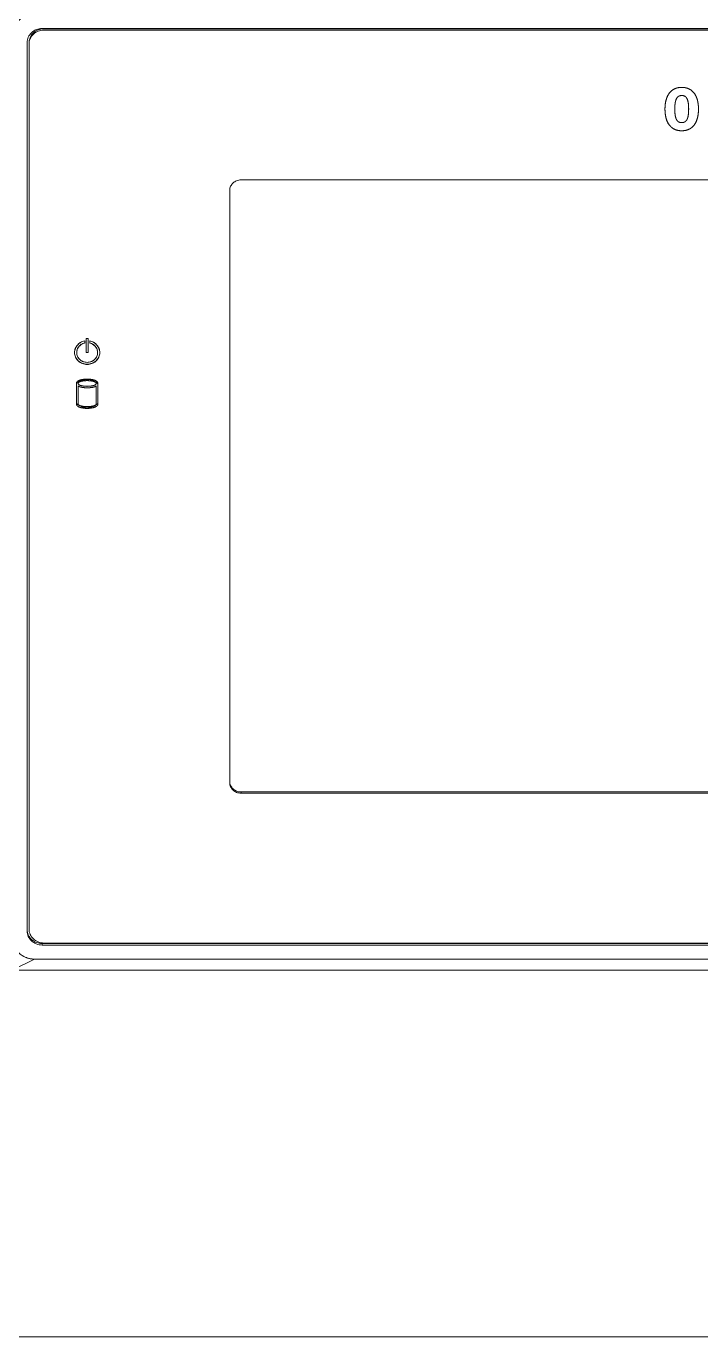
# Model space of a CAD drawing. Extents: x -681219 to -550379, y -242630 to -158199.
# Drawn here: x -671862 to -671772.1, y -214459.5 to -214284.8 of the extents above; entities that cross this region are included whole.
import ezdxf

# ---------------------------------------------------------------- set-up
doc = ezdxf.new("R2010")
doc.units = 0
doc.header["$LTSCALE"] = 1000
doc.linetypes.add('DASHED2', pattern=[9.525, 6.35, -3.175])
doc.layers.get('0').update_dxf_attribs({"linetype": 'CONTINUOUS'})
doc.layers.add('future', color=4, linetype='DASHED2', lineweight=0)

# ---------------------------------------------------------------- blocks, each defined once
blk = doc.blocks.new('A$Caddf9ae6')
at = {"color": 0}
for p, q in [((-543.19, -3149.97), (-543.19, -3475.97)), ((-494.3, -3222.97), (-494.3, -3396.97)), ((-494.3, -3222.97), (-494.3, -3396.97)), ((-492.85, -3393.97), (-492.85, -3225.97)), ((-492.85, -3393.97), (-492.85, -3225.97)), ((-490.97, -3226.97), (-490.97, -3392.97)), ((-490.97, -3392.97), (-490.97, -3226.97)), ((-490.77, -3226.97), (-490.77, -3392.97)), ((-490.77, -3226.97), (-490.77, -3392.97)), ((-490.7, -3227.22), (-490.7, -3392.72)), ((-369.01, -3392.72), (-369.01, -3227.22)), ((-368.84, -3392.72), (-368.84, -3227.22)), ((-368.81, -3392.97), (-368.81, -3226.97)), ((-368.81, -3226.97), (-368.81, -3392.97)), ((-470.73, -3366.47), (-470.73, -3253.47)), ((-470.73, -3366.47), (-470.73, -3253.47)), ((-470.56, -3366.47), (-470.56, -3253.47)), ((-470.56, -3253.47), (-470.56, -3366.47)), ((-388.98, -3253.47), (-388.98, -3366.47)), ((-388.98, -3253.47), (-388.98, -3366.47)), ((-380.49, -3305.59), (-380.49, -3305.59)), ((-380.49, -3305.59), (-380.49, -3305.59)), ((-379.54, -3306.81), (-379.55, -3306.81)), ((-379.55, -3306.81), (-379.54, -3306.81)), ((-382.44, -3307.74), (-382.43, -3307.74)), ((-382.43, -3307.74), (-382.44, -3307.74)), ((-377.74, -3307.74), (-377.73, -3307.74)), ((-380.49, -3309.88), (-380.49, -3309.88)), ((-380.49, -3309.88), (-380.49, -3309.88)), ((-379.54, -3308.66), (-379.55, -3308.66)), ((-470.56, -3366.47), (-470.73, -3366.47)), ((-470.73, -3366.47), (-470.56, -3366.47)), ((-390.39, -3367.97), (-469.32, -3367.97)), ((-390.39, -3367.97), (-469.32, -3367.97)), ((-418.85, -3385.54), (-416.12, -3385.54)), ((-418.85, -3385.54), (-416.12, -3385.54)), ((-416.45, -3385.76), (-418.83, -3385.76)), ((-416.12, -3385.76), (-416.09, -3385.76)), ((-411.97, -3385.57), (-412, -3385.57)), ((-412, -3385.57), (-411.97, -3385.57)), ((-412, -3387.11), (-412, -3386.82)), ((-412, -3386.82), (-410.12, -3386.82)), ((-412, -3387.11), (-412, -3386.82)), ((-412, -3386.82), (-410.12, -3386.82)), ((-410.12, -3387.11), (-412, -3387.11)), ((-411.97, -3386.82), (-411.97, -3387.11)), ((-410.45, -3386.63), (-410.73, -3386.63)), ((-410.12, -3386.82), (-410.12, -3387.11)), ((-416.12, -3388.41), (-418.85, -3388.41)), ((-416.12, -3388.41), (-418.85, -3388.41)), ((-418.83, -3388.18), (-416.45, -3388.18)), ((-416.09, -3388.18), (-416.12, -3388.18)), ((-411.97, -3388.36), (-412, -3388.36)), ((-410.73, -3387.3), (-410.45, -3387.3)), ((-494.3, -3396.97), (-492.85, -3393.97)), ((-492.85, -3393.97), (-494.3, -3396.97)), ((-490.97, -3392.97), (-490.77, -3392.97)), ((-490.77, -3392.97), (-490.97, -3392.97)), ((-489.09, -3394.97), (-370.69, -3394.97)), ((-370.69, -3394.97), (-489.09, -3394.97)), ((-488.82, -3394.72), (-370.89, -3394.72)), ((-370.89, -3394.72), (-370.72, -3394.72))]:
    blk.add_line(p, q, dxfattribs=at)
for centre, major_axis, ratio, start_param, end_param in [((-469.32, -3366.47), (0, -1.5), 0.939693, 4.712389, 6.283185), ((-469.32, -3366.47), (0, -1.5), 0.939693, 4.712389, 6.283185), ((-469.15, -3366.47), (0, -1.5), 0.939693, 4.712389, 6.283185), ((-469.15, -3366.47), (0, -1.5), 0.939693, 4.712389, 6.283185), ((-390.39, -3366.47), (0, -1.5), 0.939693, 0, 1.570796), ((-390.39, -3366.47), (0, -1.5), 0.939693, 0, 1.570796), ((-412, -3386.97), (0, -1.68), 0.939693, 1.772154, 7.652624), ((-411.97, -3386.97), (0, 1.68), 0.939693, 0.010822, 3.130771), ((-412, -3386.97), (0, 1.68), 0.939693, 4.913747, 6.283185), ((-417.47, -3386.97), (0, 2), 0.939693, 0.776627, 2.373069), ((-416.12, -3386.97), (0, -1.21), 0.31157, 3.141593, 6.283185), ((-417.47, -3386.97), (0, -2), 0.939693, 0.768524, 2.364966), ((-416.09, -3386.97), (0, -1.21), 0.31157, 3.141593, 3.186874), ((-412, -3386.97), (0, 1.39), 0.939693, 4.956176, 10.751787), ((-412, -3386.97), (0, -1.39), 0.939693, 3.141593, 6.283185), ((-412, -3386.97), (0, 1.39), 0.939693, 4.956176, 6.283185), ((-411.97, -3386.97), (0, 1.39), 0.939693, 4.956176, 6.283185), ((-411.97, -3386.97), (0, 1.39), 0.939693, 4.956176, 6.283185), ((-416.09, -3386.97), (0, -1.21), 0.31157, 6.237904, 6.283185), ((-412, -3386.97), (0, -1.68), 0.939693, 0, 1.369438), ((-411.97, -3386.97), (0, -1.39), 0.939693, 6.270124, 7.610195), ((-411.97, -3386.97), (0, -1.39), 0.939693, 6.270124, 6.283185), ((-490.03, -3393.97), (0, 3), 0.939693, 1.570796, 2.03293), ((-490.03, -3393.97), (0, -3), 0.939693, 4.712389, 6.283185), ((-489.09, -3392.97), (0, -2), 0.939693, 4.712389, 6.283185), ((-489.09, -3392.97), (0, -2), 0.939693, 4.712389, 6.283185), ((-488.89, -3392.97), (0, -2), 0.939693, 4.712389, 6.283185), ((-488.89, -3392.97), (0, -2), 0.939693, 4.712389, 6.283185), ((-488.82, -3392.72), (0, -2), 0.939693, 4.712389, 6.283185), ((-488.82, -3392.72), (0, -2), 0.939693, 4.712389, 6.283185), ((-370.89, -3392.72), (0, -2), 0.939693, 0, 1.570796), ((-370.72, -3392.72), (0, -2), 0.939693, 0, 1.570796), ((-370.69, -3392.97), (0, -2), 0.939693, 0, 1.570796), ((-370.69, -3392.97), (0, -2), 0.939693, 0, 1.570796), ((-369.75, -3393.97), (0, -3), 0.939693, 0, 1.570796), ((-369.75, -3393.97), (0, -3), 0.939693, 0, 1.570796)]:
    blk.add_ellipse(centre, major_axis=major_axis, ratio=ratio, start_param=start_param, end_param=end_param, dxfattribs=at)
for points, knots in [([(-382.44, -3307.74), (-382.44, -3307.68), (-382.43, -3307.63), (-382.43, -3307.59), (-382.43, -3307.55), (-382.43, -3307.51), (-382.42, -3307.47), (-382.42, -3307.38), (-382.4, -3307.29), (-382.38, -3307.2), (-382.34, -3307.02), (-382.28, -3306.86), (-382.2, -3306.7), (-382.16, -3306.62), (-382.1, -3306.53), (-382.04, -3306.45), (-382, -3306.39), (-381.95, -3306.34), (-381.9, -3306.28), (-381.78, -3306.16), (-381.65, -3306.05), (-381.51, -3305.97), (-381.23, -3305.8), (-380.91, -3305.68), (-380.57, -3305.61), (-380.39, -3305.57), (-380.23, -3305.55), (-380.05, -3305.53), (-379.96, -3305.52), (-379.88, -3305.52), (-379.81, -3305.51), (-379.74, -3305.51), (-379.66, -3305.51), (-379.55, -3305.51)], [0, 0, 0, 0, 0.03125, 0.03125, 0.03125, 0.0625, 0.0625, 0.0625, 0.125, 0.125, 0.125, 0.25, 0.25, 0.25, 0.3214286, 0.3214286, 0.3214286, 0.375, 0.375, 0.375, 0.5, 0.5, 0.5, 0.75, 0.75, 0.75, 0.875, 0.875, 0.875, 0.9375, 0.9375, 0.9375, 1, 1, 1, 1]), ([(-379.55, -3305.51), (-379.65, -3305.51), (-379.76, -3305.51), (-379.87, -3305.52), (-379.97, -3305.52), (-380.07, -3305.53), (-380.17, -3305.54), (-380.27, -3305.55), (-380.36, -3305.57), (-380.46, -3305.59), (-380.55, -3305.6), (-380.64, -3305.62), (-380.74, -3305.65), (-380.82, -3305.67), (-380.91, -3305.69), (-380.99, -3305.72), (-381.07, -3305.75), (-381.15, -3305.78), (-381.23, -3305.82), (-381.3, -3305.85), (-381.38, -3305.89), (-381.45, -3305.93), (-381.52, -3305.97), (-381.58, -3306.02), (-381.65, -3306.06), (-381.71, -3306.11), (-381.77, -3306.16), (-381.83, -3306.21), (-381.88, -3306.26), (-381.93, -3306.32), (-381.98, -3306.38), (-382.03, -3306.44), (-382.08, -3306.5), (-382.12, -3306.56), (-382.16, -3306.63), (-382.2, -3306.69), (-382.23, -3306.76), (-382.27, -3306.83), (-382.3, -3306.9), (-382.32, -3306.98), (-382.35, -3307.06), (-382.37, -3307.14), (-382.39, -3307.21), (-382.4, -3307.3), (-382.42, -3307.38), (-382.42, -3307.47), (-382.43, -3307.56), (-382.43, -3307.65), (-382.44, -3307.74)], [-1, -1, -1, -1, -0.920447, -0.920447, -0.920447, -0.844588, -0.844588, -0.844588, -0.771917, -0.771917, -0.771917, -0.702387, -0.702387, -0.702387, -0.636266, -0.636266, -0.636266, -0.573075, -0.573075, -0.573075, -0.512959, -0.512959, -0.512959, -0.454749, -0.454749, -0.454749, -0.398678, -0.398678, -0.398678, -0.343828, -0.343828, -0.343828, -0.28977, -0.28977, -0.28977, -0.235118, -0.235118, -0.235118, -0.179815, -0.179815, -0.179815, -0.122655, -0.122655, -0.122655, -0.063082, -0.063082, -0.063082, 0, 0, 0, 0]), ([(-382.43, -3307.74), (-382.43, -3307.65), (-382.43, -3307.47), (-382.39, -3307.22), (-382.32, -3306.98), (-382.23, -3306.76), (-382.12, -3306.56), (-381.98, -3306.37), (-381.82, -3306.21), (-381.64, -3306.06), (-381.44, -3305.93), (-381.22, -3305.82), (-380.99, -3305.72), (-380.73, -3305.64), (-380.45, -3305.58), (-380.16, -3305.54), (-379.88, -3305.51), (-379.69, -3305.51), (-379.61, -3305.51)], [0, 0, 0, 0, 0.0630823, 0.1226546, 0.1798145, 0.2351177, 0.2897704, 0.343828, 0.3986777, 0.454749, 0.5129591, 0.5730746, 0.6362655, 0.7023873, 0.7719174, 0.844588, 0.920447, 0.983317, 0.983317, 0.983317, 0.983317]), ([(-379.54, -3305.51), (-379.65, -3305.51), (-379.74, -3305.51), (-379.81, -3305.51), (-379.88, -3305.52), (-379.96, -3305.52), (-380.05, -3305.53), (-380.22, -3305.55), (-380.39, -3305.57), (-380.56, -3305.6), (-380.72, -3305.64), (-380.88, -3305.68), (-381.04, -3305.74), (-381.2, -3305.8), (-381.35, -3305.87), (-381.5, -3305.96), (-381.64, -3306.05), (-381.78, -3306.16), (-381.89, -3306.28), (-381.95, -3306.34), (-382.01, -3306.41), (-382.06, -3306.48), (-382.11, -3306.55), (-382.16, -3306.63), (-382.2, -3306.7), (-382.28, -3306.86), (-382.34, -3307.02), (-382.38, -3307.2), (-382.4, -3307.29), (-382.41, -3307.38), (-382.42, -3307.47), (-382.42, -3307.51), (-382.43, -3307.55), (-382.43, -3307.59), (-382.43, -3307.63), (-382.43, -3307.68), (-382.43, -3307.74)], [0.0003206, 0.0003206, 0.0003206, 0.0003206, 0.0625, 0.0625, 0.0625, 0.125, 0.125, 0.125, 0.25, 0.25, 0.25, 0.375, 0.375, 0.375, 0.5, 0.5, 0.5, 0.625, 0.625, 0.625, 0.6875, 0.6875, 0.6875, 0.75, 0.75, 0.75, 0.875, 0.875, 0.875, 0.9375, 0.9375, 0.9375, 0.96875, 0.96875, 0.96875, 1, 1, 1, 1]), ([(-381.35, -3307.74), (-381.35, -3307.7), (-381.35, -3307.66), (-381.35, -3307.63), (-381.34, -3307.59), (-381.34, -3307.56), (-381.33, -3307.52), (-381.32, -3307.49), (-381.31, -3307.45), (-381.3, -3307.42), (-381.29, -3307.39), (-381.27, -3307.36), (-381.26, -3307.33), (-381.24, -3307.3), (-381.22, -3307.27), (-381.2, -3307.25), (-381.18, -3307.22), (-381.15, -3307.2), (-381.13, -3307.17), (-381.1, -3307.15), (-381.07, -3307.12), (-381.04, -3307.1), (-381.01, -3307.08), (-380.98, -3307.06), (-380.94, -3307.04), (-380.91, -3307.02), (-380.87, -3307), (-380.83, -3306.99), (-380.78, -3306.97), (-380.74, -3306.95), (-380.69, -3306.94), (-380.65, -3306.93), (-380.6, -3306.91), (-380.55, -3306.9), (-380.49, -3306.89), (-380.44, -3306.88), (-380.38, -3306.87), (-380.32, -3306.86), (-380.26, -3306.85), (-380.2, -3306.85), (-380.14, -3306.84), (-380.07, -3306.83), (-380, -3306.83), (-379.93, -3306.82), (-379.86, -3306.82), (-379.78, -3306.82), (-379.7, -3306.82), (-379.62, -3306.82), (-379.55, -3306.81)], [-1, -1, -1, -1, -0.953115, -0.953115, -0.953115, -0.908584, -0.908584, -0.908584, -0.865124, -0.865124, -0.865124, -0.822572, -0.822572, -0.822572, -0.779675, -0.779675, -0.779675, -0.734818, -0.734818, -0.734818, -0.686994, -0.686994, -0.686994, -0.635355, -0.635355, -0.635355, -0.578771, -0.578771, -0.578771, -0.516686, -0.516686, -0.516686, -0.4488, -0.4488, -0.4488, -0.374551, -0.374551, -0.374551, -0.293378, -0.293378, -0.293378, -0.203494, -0.203494, -0.203494, -0.106231, -0.106231, -0.106231, 0, 0, 0, 0]), ([(-379.55, -3306.81), (-379.63, -3306.82), (-379.69, -3306.82), (-379.74, -3306.82), (-379.76, -3306.82), (-379.8, -3306.82), (-379.83, -3306.82), (-379.92, -3306.82), (-380.01, -3306.83), (-380.11, -3306.84), (-380.21, -3306.85), (-380.3, -3306.86), (-380.39, -3306.87), (-380.43, -3306.88), (-380.47, -3306.89), (-380.52, -3306.9), (-380.57, -3306.91), (-380.62, -3306.92), (-380.66, -3306.93), (-380.7, -3306.94), (-380.75, -3306.96), (-380.79, -3306.97), (-380.84, -3306.99), (-380.88, -3307.01), (-380.92, -3307.03), (-380.97, -3307.05), (-381.01, -3307.08), (-381.05, -3307.11), (-381.09, -3307.13), (-381.12, -3307.16), (-381.16, -3307.2), (-381.17, -3307.21), (-381.19, -3307.23), (-381.2, -3307.25), (-381.22, -3307.27), (-381.23, -3307.29), (-381.24, -3307.31), (-381.27, -3307.35), (-381.29, -3307.39), (-381.31, -3307.44), (-381.32, -3307.49), (-381.33, -3307.54), (-381.34, -3307.59), (-381.35, -3307.61), (-381.35, -3307.64), (-381.35, -3307.66), (-381.35, -3307.68), (-381.35, -3307.7), (-381.35, -3307.74)], [0, 0, 0, 0, 0.083333, 0.083333, 0.083333, 0.125, 0.125, 0.125, 0.25, 0.25, 0.25, 0.375, 0.375, 0.375, 0.4375, 0.4375, 0.4375, 0.5, 0.5, 0.5, 0.5625, 0.5625, 0.5625, 0.625, 0.625, 0.625, 0.6875, 0.6875, 0.6875, 0.75, 0.75, 0.75, 0.78125, 0.78125, 0.78125, 0.8125, 0.8125, 0.8125, 0.875, 0.875, 0.875, 0.9375, 0.9375, 0.9375, 0.96875, 0.96875, 0.96875, 1, 1, 1, 1]), ([(-379.55, -3305.51), (-379.43, -3305.51), (-379.35, -3305.51), (-379.28, -3305.51), (-379.21, -3305.52), (-379.13, -3305.52), (-379.04, -3305.53), (-378.86, -3305.55), (-378.7, -3305.57), (-378.52, -3305.61), (-378.17, -3305.68), (-377.86, -3305.8), (-377.57, -3305.98), (-377.28, -3306.15), (-377.05, -3306.4), (-376.89, -3306.71), (-376.85, -3306.79), (-376.81, -3306.87), (-376.78, -3306.95), (-376.75, -3307.03), (-376.73, -3307.11), (-376.71, -3307.2), (-376.69, -3307.29), (-376.67, -3307.38), (-376.67, -3307.47), (-376.66, -3307.51), (-376.66, -3307.55), (-376.66, -3307.59), (-376.66, -3307.63), (-376.66, -3307.68), (-376.65, -3307.74)], [0, 0, 0, 0, 0.0625, 0.0625, 0.0625, 0.125, 0.125, 0.125, 0.25, 0.25, 0.25, 0.5, 0.5, 0.5, 0.75, 0.75, 0.75, 0.8125, 0.8125, 0.8125, 0.875, 0.875, 0.875, 0.9375, 0.9375, 0.9375, 0.96875, 0.96875, 0.96875, 1, 1, 1, 1]), ([(-376.65, -3307.74), (-376.66, -3307.65), (-376.66, -3307.56), (-376.67, -3307.47), (-376.67, -3307.38), (-376.69, -3307.3), (-376.7, -3307.21), (-376.72, -3307.14), (-376.74, -3307.06), (-376.77, -3306.98), (-376.79, -3306.9), (-376.82, -3306.83), (-376.86, -3306.76), (-376.89, -3306.69), (-376.93, -3306.63), (-376.97, -3306.56), (-377.01, -3306.5), (-377.06, -3306.44), (-377.11, -3306.38), (-377.16, -3306.32), (-377.21, -3306.26), (-377.26, -3306.21), (-377.32, -3306.16), (-377.38, -3306.11), (-377.44, -3306.06), (-377.51, -3306.02), (-377.57, -3305.97), (-377.64, -3305.93), (-377.71, -3305.89), (-377.79, -3305.85), (-377.86, -3305.82), (-377.94, -3305.78), (-378.02, -3305.75), (-378.1, -3305.72), (-378.18, -3305.69), (-378.27, -3305.67), (-378.35, -3305.65), (-378.45, -3305.62), (-378.54, -3305.6), (-378.63, -3305.59), (-378.73, -3305.57), (-378.82, -3305.55), (-378.92, -3305.54), (-379.02, -3305.53), (-379.12, -3305.52), (-379.22, -3305.52), (-379.33, -3305.51), (-379.44, -3305.51), (-379.55, -3305.51)], [-1, -1, -1, -1, -0.936912, -0.936912, -0.936912, -0.877334, -0.877334, -0.877334, -0.820168, -0.820168, -0.820168, -0.764747, -0.764747, -0.764747, -0.710234, -0.710234, -0.710234, -0.655998, -0.655998, -0.655998, -0.601143, -0.601143, -0.601143, -0.545066, -0.545066, -0.545066, -0.487089, -0.487089, -0.487089, -0.426968, -0.426968, -0.426968, -0.363771, -0.363771, -0.363771, -0.297643, -0.297643, -0.297643, -0.228106, -0.228106, -0.228106, -0.155706, -0.155706, -0.155706, -0.079561, -0.079561, -0.079561, 0, 0, 0, 0]), ([(-379.55, -3306.81), (-379.47, -3306.82), (-379.39, -3306.82), (-379.31, -3306.82), (-379.23, -3306.82), (-379.16, -3306.82), (-379.09, -3306.83), (-379.02, -3306.83), (-378.95, -3306.84), (-378.89, -3306.85), (-378.83, -3306.85), (-378.77, -3306.86), (-378.71, -3306.87), (-378.65, -3306.88), (-378.6, -3306.89), (-378.54, -3306.9), (-378.49, -3306.91), (-378.44, -3306.93), (-378.4, -3306.94), (-378.35, -3306.95), (-378.31, -3306.97), (-378.26, -3306.99), (-378.22, -3307), (-378.19, -3307.02), (-378.15, -3307.04), (-378.11, -3307.06), (-378.08, -3307.08), (-378.05, -3307.1), (-378.02, -3307.12), (-377.99, -3307.15), (-377.96, -3307.17), (-377.94, -3307.2), (-377.91, -3307.22), (-377.89, -3307.25), (-377.87, -3307.27), (-377.85, -3307.3), (-377.84, -3307.33), (-377.82, -3307.36), (-377.8, -3307.39), (-377.79, -3307.42), (-377.78, -3307.45), (-377.77, -3307.49), (-377.76, -3307.52), (-377.75, -3307.56), (-377.75, -3307.59), (-377.74, -3307.63), (-377.74, -3307.66), (-377.74, -3307.7), (-377.74, -3307.74)], [-1, -1, -1, -1, -0.893749, -0.893749, -0.893749, -0.795963, -0.795963, -0.795963, -0.706563, -0.706563, -0.706563, -0.625375, -0.625375, -0.625375, -0.551111, -0.551111, -0.551111, -0.483212, -0.483212, -0.483212, -0.421592, -0.421592, -0.421592, -0.364997, -0.364997, -0.364997, -0.313348, -0.313348, -0.313348, -0.265515, -0.265515, -0.265515, -0.220297, -0.220297, -0.220297, -0.177686, -0.177686, -0.177686, -0.134902, -0.134902, -0.134902, -0.091434, -0.091434, -0.091434, -0.046894, -0.046894, -0.046894, 0, 0, 0, 0]), ([(-377.74, -3307.74), (-377.74, -3307.7), (-377.74, -3307.68), (-377.74, -3307.66), (-377.74, -3307.64), (-377.74, -3307.61), (-377.75, -3307.59), (-377.76, -3307.54), (-377.77, -3307.49), (-377.78, -3307.44), (-377.82, -3307.35), (-377.87, -3307.27), (-377.93, -3307.2), (-377.97, -3307.16), (-378, -3307.13), (-378.04, -3307.11), (-378.08, -3307.08), (-378.12, -3307.05), (-378.17, -3307.03), (-378.21, -3307.01), (-378.25, -3306.99), (-378.3, -3306.98), (-378.34, -3306.96), (-378.39, -3306.94), (-378.43, -3306.93), (-378.47, -3306.92), (-378.52, -3306.91), (-378.57, -3306.9), (-378.62, -3306.89), (-378.66, -3306.88), (-378.7, -3306.87), (-378.79, -3306.86), (-378.88, -3306.85), (-378.98, -3306.84), (-379.08, -3306.83), (-379.17, -3306.82), (-379.25, -3306.82), (-379.33, -3306.82), (-379.42, -3306.82), (-379.55, -3306.81)], [0, 0, 0, 0, 0.03125, 0.03125, 0.03125, 0.0625, 0.0625, 0.0625, 0.125, 0.125, 0.125, 0.25, 0.25, 0.25, 0.3125, 0.3125, 0.3125, 0.375, 0.375, 0.375, 0.4375, 0.4375, 0.4375, 0.5, 0.5, 0.5, 0.5625, 0.5625, 0.5625, 0.625, 0.625, 0.625, 0.75, 0.75, 0.75, 0.875, 0.875, 0.875, 1, 1, 1, 1]), ([(-379.54, -3306.81), (-379.46, -3306.82), (-379.4, -3306.82), (-379.35, -3306.82), (-379.32, -3306.82), (-379.29, -3306.82), (-379.26, -3306.82), (-379.17, -3306.82), (-379.07, -3306.83), (-378.98, -3306.84), (-378.88, -3306.85), (-378.78, -3306.86), (-378.7, -3306.87), (-378.66, -3306.88), (-378.61, -3306.89), (-378.56, -3306.9), (-378.51, -3306.91), (-378.47, -3306.92), (-378.42, -3306.93), (-378.38, -3306.94), (-378.34, -3306.96), (-378.29, -3306.98), (-378.25, -3306.99), (-378.2, -3307.01), (-378.16, -3307.03), (-378.12, -3307.05), (-378.08, -3307.08), (-378.04, -3307.11), (-378, -3307.13), (-377.96, -3307.16), (-377.93, -3307.2), (-377.86, -3307.27), (-377.81, -3307.35), (-377.78, -3307.44), (-377.76, -3307.49), (-377.75, -3307.54), (-377.75, -3307.59), (-377.74, -3307.61), (-377.74, -3307.64), (-377.74, -3307.66), (-377.74, -3307.68), (-377.74, -3307.7), (-377.73, -3307.74)], [0, 0, 0, 0, 0.083333, 0.083333, 0.083333, 0.125, 0.125, 0.125, 0.25, 0.25, 0.25, 0.375, 0.375, 0.375, 0.4375, 0.4375, 0.4375, 0.5, 0.5, 0.5, 0.5625, 0.5625, 0.5625, 0.625, 0.625, 0.625, 0.6875, 0.6875, 0.6875, 0.75, 0.75, 0.75, 0.875, 0.875, 0.875, 0.9375, 0.9375, 0.9375, 0.96875, 0.96875, 0.96875, 1, 1, 1, 1]), ([(-377.73, -3307.74), (-377.74, -3307.7), (-377.74, -3307.63), (-377.76, -3307.52), (-377.79, -3307.42), (-377.83, -3307.33), (-377.89, -3307.25), (-377.96, -3307.17), (-378.05, -3307.1), (-378.15, -3307.04), (-378.26, -3306.98), (-378.4, -3306.94), (-378.54, -3306.9), (-378.71, -3306.87), (-378.89, -3306.84), (-379.09, -3306.83), (-379.31, -3306.82), (-379.46, -3306.82), (-379.54, -3306.81)], [0, 0, 0, 0, 0.046894, 0.091434, 0.134902, 0.177686, 0.220297, 0.265515, 0.313348, 0.364997, 0.421592, 0.483212, 0.551111, 0.625375, 0.706563, 0.795963, 0.893749, 1, 1, 1, 1]), ([(-379.55, -3309.97), (-379.66, -3309.97), (-379.74, -3309.97), (-379.81, -3309.96), (-379.88, -3309.96), (-379.96, -3309.95), (-380.05, -3309.95), (-380.23, -3309.93), (-380.39, -3309.91), (-380.57, -3309.87), (-380.91, -3309.8), (-381.23, -3309.68), (-381.51, -3309.51), (-381.65, -3309.42), (-381.78, -3309.31), (-381.9, -3309.19), (-381.95, -3309.14), (-381.99, -3309.09), (-382.03, -3309.03), (-382.1, -3308.95), (-382.15, -3308.86), (-382.2, -3308.77), (-382.28, -3308.62), (-382.34, -3308.45), (-382.38, -3308.27), (-382.4, -3308.18), (-382.42, -3308.09), (-382.42, -3308.01), (-382.43, -3307.97), (-382.43, -3307.92), (-382.43, -3307.88), (-382.43, -3307.84), (-382.44, -3307.8), (-382.44, -3307.74)], [0, 0, 0, 0, 0.0625, 0.0625, 0.0625, 0.125, 0.125, 0.125, 0.25, 0.25, 0.25, 0.5, 0.5, 0.5, 0.625, 0.625, 0.625, 0.675, 0.675, 0.675, 0.75, 0.75, 0.75, 0.875, 0.875, 0.875, 0.9375, 0.9375, 0.9375, 0.96875, 0.96875, 0.96875, 1, 1, 1, 1]), ([(-382.44, -3307.74), (-382.43, -3307.83), (-382.43, -3307.92), (-382.42, -3308.01), (-382.42, -3308.09), (-382.4, -3308.18), (-382.39, -3308.26), (-382.37, -3308.34), (-382.35, -3308.42), (-382.32, -3308.5), (-382.3, -3308.57), (-382.27, -3308.64), (-382.23, -3308.71), (-382.2, -3308.78), (-382.16, -3308.85), (-382.12, -3308.91), (-382.08, -3308.98), (-382.03, -3309.04), (-381.98, -3309.1), (-381.93, -3309.16), (-381.88, -3309.21), (-381.83, -3309.26), (-381.77, -3309.32), (-381.71, -3309.37), (-381.65, -3309.41), (-381.58, -3309.46), (-381.52, -3309.5), (-381.45, -3309.54), (-381.38, -3309.58), (-381.3, -3309.62), (-381.23, -3309.65), (-381.15, -3309.69), (-381.07, -3309.72), (-380.99, -3309.75), (-380.91, -3309.78), (-380.82, -3309.81), (-380.74, -3309.83), (-380.64, -3309.85), (-380.55, -3309.87), (-380.46, -3309.89), (-380.36, -3309.91), (-380.27, -3309.92), (-380.17, -3309.93), (-380.07, -3309.95), (-379.97, -3309.95), (-379.87, -3309.96), (-379.76, -3309.97), (-379.65, -3309.97), (-379.55, -3309.97)], [-1, -1, -1, -1, -0.936918, -0.936918, -0.936918, -0.877345, -0.877345, -0.877345, -0.820185, -0.820185, -0.820185, -0.764882, -0.764882, -0.764882, -0.71023, -0.71023, -0.71023, -0.656172, -0.656172, -0.656172, -0.601322, -0.601322, -0.601322, -0.545251, -0.545251, -0.545251, -0.487041, -0.487041, -0.487041, -0.426925, -0.426925, -0.426925, -0.363734, -0.363734, -0.363734, -0.297613, -0.297613, -0.297613, -0.228083, -0.228083, -0.228083, -0.155412, -0.155412, -0.155412, -0.079553, -0.079553, -0.079553, 0, 0, 0, 0]), ([(-379.75, -3309.96), (-379.79, -3309.96), (-379.93, -3309.96), (-380.16, -3309.94), (-380.45, -3309.89), (-380.73, -3309.83), (-380.99, -3309.76), (-381.22, -3309.66), (-381.44, -3309.55), (-381.64, -3309.42), (-381.82, -3309.27), (-381.98, -3309.1), (-382.12, -3308.92), (-382.23, -3308.72), (-382.32, -3308.5), (-382.39, -3308.26), (-382.43, -3308), (-382.43, -3307.83), (-382.43, -3307.74)], [0.0523634, 0.0523634, 0.0523634, 0.0523634, 0.079553, 0.155412, 0.2280826, 0.2976127, 0.3637345, 0.4269254, 0.4870409, 0.545251, 0.6013223, 0.656172, 0.7102296, 0.7648823, 0.8201855, 0.8773454, 0.9369177, 1, 1, 1, 1]), ([(-382.43, -3307.74), (-382.43, -3307.8), (-382.43, -3307.84), (-382.43, -3307.88), (-382.43, -3307.92), (-382.42, -3307.97), (-382.42, -3308.01), (-382.41, -3308.09), (-382.4, -3308.18), (-382.38, -3308.27), (-382.34, -3308.45), (-382.28, -3308.62), (-382.2, -3308.77), (-382.16, -3308.85), (-382.11, -3308.92), (-382.06, -3308.99), (-382.01, -3309.06), (-381.95, -3309.13), (-381.89, -3309.19), (-381.78, -3309.31), (-381.64, -3309.42), (-381.5, -3309.51), (-381.35, -3309.6), (-381.2, -3309.67), (-381.04, -3309.73), (-380.88, -3309.79), (-380.72, -3309.84), (-380.56, -3309.87), (-380.39, -3309.91), (-380.22, -3309.93), (-380.05, -3309.95), (-379.96, -3309.95), (-379.88, -3309.96), (-379.81, -3309.96), (-379.74, -3309.97), (-379.65, -3309.97), (-379.54, -3309.97)], [0, 0, 0, 0, 0.03125, 0.03125, 0.03125, 0.0625, 0.0625, 0.0625, 0.125, 0.125, 0.125, 0.25, 0.25, 0.25, 0.3125, 0.3125, 0.3125, 0.375, 0.375, 0.375, 0.5, 0.5, 0.5, 0.625, 0.625, 0.625, 0.75, 0.75, 0.75, 0.875, 0.875, 0.875, 0.9375, 0.9375, 0.9375, 0.9996795, 0.9996795, 0.9996795, 0.9996795]), ([(-379.55, -3308.66), (-379.62, -3308.66), (-379.7, -3308.66), (-379.78, -3308.66), (-379.86, -3308.65), (-379.93, -3308.65), (-380, -3308.65), (-380.07, -3308.64), (-380.14, -3308.64), (-380.2, -3308.63), (-380.26, -3308.62), (-380.32, -3308.61), (-380.38, -3308.6), (-380.44, -3308.6), (-380.49, -3308.59), (-380.55, -3308.57), (-380.6, -3308.56), (-380.65, -3308.55), (-380.69, -3308.53), (-380.74, -3308.52), (-380.78, -3308.51), (-380.83, -3308.49), (-380.87, -3308.47), (-380.91, -3308.45), (-380.94, -3308.43), (-380.98, -3308.42), (-381.01, -3308.39), (-381.04, -3308.37), (-381.07, -3308.35), (-381.1, -3308.33), (-381.13, -3308.3), (-381.15, -3308.28), (-381.18, -3308.25), (-381.2, -3308.23), (-381.22, -3308.2), (-381.24, -3308.17), (-381.26, -3308.14), (-381.27, -3308.11), (-381.29, -3308.08), (-381.3, -3308.05), (-381.31, -3308.02), (-381.32, -3307.99), (-381.33, -3307.95), (-381.34, -3307.92), (-381.34, -3307.88), (-381.35, -3307.85), (-381.35, -3307.81), (-381.35, -3307.78), (-381.35, -3307.74)], [-1, -1, -1, -1, -0.893762, -0.893762, -0.893762, -0.796491, -0.796491, -0.796491, -0.706601, -0.706601, -0.706601, -0.625359, -0.625359, -0.625359, -0.551195, -0.551195, -0.551195, -0.483304, -0.483304, -0.483304, -0.421215, -0.421215, -0.421215, -0.364627, -0.364627, -0.364627, -0.312985, -0.312985, -0.312985, -0.265157, -0.265157, -0.265157, -0.220297, -0.220297, -0.220297, -0.176989, -0.176989, -0.176989, -0.134885, -0.134885, -0.134885, -0.091423, -0.091423, -0.091423, -0.046888, -0.046888, -0.046888, 0, 0, 0, 0]), ([(-381.35, -3307.74), (-381.35, -3307.77), (-381.35, -3307.8), (-381.35, -3307.82), (-381.35, -3307.84), (-381.35, -3307.86), (-381.34, -3307.89), (-381.33, -3307.94), (-381.32, -3307.98), (-381.31, -3308.03), (-381.29, -3308.08), (-381.27, -3308.12), (-381.24, -3308.16), (-381.22, -3308.21), (-381.19, -3308.24), (-381.16, -3308.28), (-381.12, -3308.31), (-381.09, -3308.34), (-381.05, -3308.37), (-381.01, -3308.4), (-380.97, -3308.42), (-380.92, -3308.44), (-380.84, -3308.48), (-380.76, -3308.52), (-380.67, -3308.54), (-380.58, -3308.57), (-380.49, -3308.59), (-380.39, -3308.6), (-380.32, -3308.61), (-380.26, -3308.62), (-380.2, -3308.63), (-380.17, -3308.63), (-380.14, -3308.64), (-380.11, -3308.64), (-380.01, -3308.65), (-379.92, -3308.65), (-379.83, -3308.66), (-379.78, -3308.66), (-379.74, -3308.66), (-379.69, -3308.66), (-379.65, -3308.66), (-379.61, -3308.66), (-379.55, -3308.66)], [0, 0, 0, 0, 0.03125, 0.03125, 0.03125, 0.0625, 0.0625, 0.0625, 0.125, 0.125, 0.125, 0.1875, 0.1875, 0.1875, 0.25, 0.25, 0.25, 0.3125, 0.3125, 0.3125, 0.375, 0.375, 0.375, 0.5, 0.5, 0.5, 0.625, 0.625, 0.625, 0.708333, 0.708333, 0.708333, 0.75, 0.75, 0.75, 0.875, 0.875, 0.875, 0.9375, 0.9375, 0.9375, 1, 1, 1, 1]), ([(-376.65, -3307.74), (-376.66, -3307.8), (-376.66, -3307.84), (-376.66, -3307.88), (-376.66, -3307.92), (-376.66, -3307.97), (-376.67, -3308.01), (-376.67, -3308.09), (-376.69, -3308.18), (-376.71, -3308.27), (-376.73, -3308.36), (-376.75, -3308.45), (-376.78, -3308.53), (-376.81, -3308.61), (-376.85, -3308.69), (-376.89, -3308.77), (-377.05, -3309.07), (-377.28, -3309.32), (-377.57, -3309.5), (-377.86, -3309.68), (-378.17, -3309.8), (-378.52, -3309.87), (-378.7, -3309.91), (-378.86, -3309.93), (-379.04, -3309.95), (-379.13, -3309.95), (-379.21, -3309.96), (-379.28, -3309.96), (-379.35, -3309.97), (-379.43, -3309.97), (-379.55, -3309.97)], [0, 0, 0, 0, 0.03125, 0.03125, 0.03125, 0.0625, 0.0625, 0.0625, 0.125, 0.125, 0.125, 0.1875, 0.1875, 0.1875, 0.25, 0.25, 0.25, 0.5, 0.5, 0.5, 0.75, 0.75, 0.75, 0.875, 0.875, 0.875, 0.9375, 0.9375, 0.9375, 1, 1, 1, 1]), ([(-379.55, -3309.97), (-379.44, -3309.97), (-379.33, -3309.97), (-379.22, -3309.96), (-379.12, -3309.95), (-379.02, -3309.95), (-378.92, -3309.93), (-378.82, -3309.92), (-378.73, -3309.91), (-378.63, -3309.89), (-378.54, -3309.87), (-378.45, -3309.85), (-378.35, -3309.83), (-378.27, -3309.81), (-378.18, -3309.78), (-378.1, -3309.75), (-378.02, -3309.72), (-377.94, -3309.69), (-377.86, -3309.65), (-377.79, -3309.62), (-377.71, -3309.58), (-377.64, -3309.54), (-377.57, -3309.5), (-377.51, -3309.46), (-377.44, -3309.41), (-377.38, -3309.37), (-377.32, -3309.32), (-377.26, -3309.26), (-377.21, -3309.21), (-377.16, -3309.16), (-377.11, -3309.1), (-377.06, -3309.04), (-377.01, -3308.98), (-376.97, -3308.91), (-376.93, -3308.85), (-376.89, -3308.78), (-376.86, -3308.71), (-376.82, -3308.64), (-376.79, -3308.57), (-376.77, -3308.5), (-376.74, -3308.42), (-376.72, -3308.34), (-376.7, -3308.26), (-376.69, -3308.18), (-376.67, -3308.09), (-376.67, -3308.01), (-376.66, -3307.92), (-376.66, -3307.83), (-376.65, -3307.74)], [-1, -1, -1, -1, -0.920439, -0.920439, -0.920439, -0.844294, -0.844294, -0.844294, -0.771894, -0.771894, -0.771894, -0.702357, -0.702357, -0.702357, -0.636229, -0.636229, -0.636229, -0.573032, -0.573032, -0.573032, -0.512911, -0.512911, -0.512911, -0.454934, -0.454934, -0.454934, -0.398857, -0.398857, -0.398857, -0.344002, -0.344002, -0.344002, -0.289766, -0.289766, -0.289766, -0.235253, -0.235253, -0.235253, -0.179832, -0.179832, -0.179832, -0.122666, -0.122666, -0.122666, -0.063088, -0.063088, -0.063088, 0, 0, 0, 0]), ([(-379.55, -3308.66), (-379.48, -3308.66), (-379.44, -3308.66), (-379.4, -3308.66), (-379.35, -3308.66), (-379.31, -3308.66), (-379.26, -3308.66), (-379.17, -3308.65), (-379.08, -3308.65), (-378.98, -3308.64), (-378.89, -3308.63), (-378.8, -3308.62), (-378.7, -3308.6), (-378.6, -3308.59), (-378.51, -3308.57), (-378.43, -3308.54), (-378.39, -3308.53), (-378.34, -3308.52), (-378.3, -3308.5), (-378.25, -3308.48), (-378.21, -3308.46), (-378.17, -3308.44), (-378.12, -3308.42), (-378.08, -3308.4), (-378.04, -3308.37), (-378, -3308.34), (-377.97, -3308.31), (-377.94, -3308.28), (-377.9, -3308.24), (-377.87, -3308.21), (-377.85, -3308.16), (-377.82, -3308.12), (-377.8, -3308.08), (-377.78, -3308.03), (-377.77, -3307.98), (-377.76, -3307.94), (-377.75, -3307.89), (-377.74, -3307.86), (-377.74, -3307.84), (-377.74, -3307.82), (-377.74, -3307.8), (-377.74, -3307.77), (-377.74, -3307.74)], [0, 0, 0, 0, 0.0625, 0.0625, 0.0625, 0.125, 0.125, 0.125, 0.25, 0.25, 0.25, 0.375, 0.375, 0.375, 0.5, 0.5, 0.5, 0.5625, 0.5625, 0.5625, 0.625, 0.625, 0.625, 0.6875, 0.6875, 0.6875, 0.75, 0.75, 0.75, 0.8125, 0.8125, 0.8125, 0.875, 0.875, 0.875, 0.9375, 0.9375, 0.9375, 0.96875, 0.96875, 0.96875, 1, 1, 1, 1]), ([(-377.73, -3307.74), (-377.74, -3307.77), (-377.74, -3307.8), (-377.74, -3307.82), (-377.74, -3307.84), (-377.74, -3307.86), (-377.75, -3307.89), (-377.75, -3307.94), (-377.76, -3307.98), (-377.78, -3308.03), (-377.8, -3308.08), (-377.82, -3308.12), (-377.84, -3308.16), (-377.87, -3308.21), (-377.9, -3308.24), (-377.93, -3308.28), (-377.96, -3308.31), (-378, -3308.34), (-378.04, -3308.37), (-378.08, -3308.4), (-378.12, -3308.42), (-378.16, -3308.44), (-378.2, -3308.46), (-378.25, -3308.48), (-378.29, -3308.5), (-378.34, -3308.52), (-378.38, -3308.53), (-378.42, -3308.54), (-378.51, -3308.57), (-378.6, -3308.59), (-378.7, -3308.6), (-378.8, -3308.62), (-378.89, -3308.63), (-378.98, -3308.64), (-379.07, -3308.65), (-379.17, -3308.65), (-379.26, -3308.66), (-379.3, -3308.66), (-379.35, -3308.66), (-379.39, -3308.66), (-379.43, -3308.66), (-379.48, -3308.66), (-379.54, -3308.66)], [0, 0, 0, 0, 0.03125, 0.03125, 0.03125, 0.0625, 0.0625, 0.0625, 0.125, 0.125, 0.125, 0.1875, 0.1875, 0.1875, 0.25, 0.25, 0.25, 0.3125, 0.3125, 0.3125, 0.375, 0.375, 0.375, 0.4375, 0.4375, 0.4375, 0.5, 0.5, 0.5, 0.625, 0.625, 0.625, 0.75, 0.75, 0.75, 0.875, 0.875, 0.875, 0.9375, 0.9375, 0.9375, 1, 1, 1, 1]), ([(-418.85, -3388.41), (-418.92, -3388.41), (-418.98, -3388.39), (-419.03, -3388.35), (-419.08, -3388.32), (-419.12, -3388.28), (-419.15, -3388.24), (-419.22, -3388.15), (-419.27, -3388.04), (-419.31, -3387.91), (-419.35, -3387.77), (-419.38, -3387.63), (-419.4, -3387.47), (-419.43, -3387.31), (-419.44, -3387.14), (-419.44, -3386.97), (-419.44, -3386.8), (-419.43, -3386.64), (-419.4, -3386.48), (-419.38, -3386.32), (-419.35, -3386.17), (-419.31, -3386.04), (-419.27, -3385.91), (-419.22, -3385.8), (-419.15, -3385.71), (-419.12, -3385.66), (-419.08, -3385.62), (-419.03, -3385.59), (-419.01, -3385.58), (-418.98, -3385.56), (-418.95, -3385.56), (-418.92, -3385.55), (-418.88, -3385.54), (-418.85, -3385.54)], [3.141593, 3.141593, 3.141593, 3.141593, 3.337942, 3.337942, 3.337942, 3.534292, 3.534292, 3.534292, 3.926991, 3.926991, 3.926991, 4.31969, 4.31969, 4.31969, 4.712389, 4.712389, 4.712389, 5.105088, 5.105088, 5.105088, 5.497787, 5.497787, 5.497787, 5.890486, 5.890486, 5.890486, 6.086836, 6.086836, 6.086836, 6.185011, 6.185011, 6.185011, 6.283185, 6.283185, 6.283185, 6.283185]), ([(-418.83, -3385.76), (-418.85, -3385.76), (-418.88, -3385.76), (-418.9, -3385.78), (-418.93, -3385.8), (-418.95, -3385.82), (-418.97, -3385.85), (-419.02, -3385.91), (-419.06, -3386), (-419.1, -3386.11), (-419.13, -3386.22), (-419.16, -3386.36), (-419.18, -3386.5), (-419.2, -3386.65), (-419.21, -3386.81), (-419.21, -3386.97), (-419.21, -3387.13), (-419.2, -3387.28), (-419.18, -3387.43), (-419.16, -3387.58), (-419.13, -3387.71), (-419.1, -3387.82), (-419.06, -3387.94), (-419.02, -3388.02), (-418.97, -3388.09), (-418.95, -3388.12), (-418.93, -3388.14), (-418.9, -3388.15), (-418.88, -3388.17), (-418.85, -3388.18), (-418.83, -3388.18)], [0, 0, 0, 0, 0.0625, 0.0625, 0.0625, 0.125, 0.125, 0.125, 0.25, 0.25, 0.25, 0.375, 0.375, 0.375, 0.5, 0.5, 0.5, 0.625, 0.625, 0.625, 0.75, 0.75, 0.75, 0.875, 0.875, 0.875, 0.9375, 0.9375, 0.9375, 1, 1, 1, 1]), ([(-416.45, -3388.18), (-416.48, -3388.14), (-416.51, -3388.08), (-416.53, -3388.03), (-416.54, -3388), (-416.55, -3387.97), (-416.56, -3387.94), (-416.59, -3387.85), (-416.62, -3387.76), (-416.64, -3387.65), (-416.66, -3387.55), (-416.67, -3387.44), (-416.68, -3387.32), (-416.69, -3387.2), (-416.7, -3387.08), (-416.7, -3386.96), (-416.7, -3386.84), (-416.69, -3386.73), (-416.68, -3386.61), (-416.67, -3386.49), (-416.66, -3386.38), (-416.64, -3386.27), (-416.6, -3386.06), (-416.53, -3385.88), (-416.45, -3385.76)], [3.592974, 3.592974, 3.592974, 3.592974, 3.778295, 3.778295, 3.778295, 3.870956, 3.870956, 3.870956, 4.148939, 4.148939, 4.148939, 4.426921, 4.426921, 4.426921, 4.704903, 4.704903, 4.704903, 4.982885, 4.982885, 4.982885, 5.260868, 5.260868, 5.260868, 5.816832, 5.816832, 5.816832, 5.816832]), ([(-416.12, -3385.76), (-416.14, -3385.76), (-416.17, -3385.76), (-416.19, -3385.78), (-416.22, -3385.8), (-416.24, -3385.82), (-416.26, -3385.85), (-416.31, -3385.91), (-416.35, -3386), (-416.39, -3386.11), (-416.42, -3386.22), (-416.45, -3386.36), (-416.47, -3386.5), (-416.49, -3386.65), (-416.5, -3386.81), (-416.5, -3386.97), (-416.5, -3387.13), (-416.49, -3387.28), (-416.47, -3387.43), (-416.45, -3387.58), (-416.42, -3387.71), (-416.39, -3387.82), (-416.35, -3387.94), (-416.31, -3388.02), (-416.26, -3388.09), (-416.24, -3388.12), (-416.22, -3388.14), (-416.19, -3388.15), (-416.17, -3388.17), (-416.14, -3388.18), (-416.12, -3388.18)], [0, 0, 0, 0, 0.0625, 0.0625, 0.0625, 0.125, 0.125, 0.125, 0.25, 0.25, 0.25, 0.375, 0.375, 0.375, 0.5, 0.5, 0.5, 0.625, 0.625, 0.625, 0.75, 0.75, 0.75, 0.875, 0.875, 0.875, 0.9375, 0.9375, 0.9375, 1, 1, 1, 1]), ([(-416.12, -3385.54), (-416.01, -3385.54), (-415.9, -3385.6), (-415.83, -3385.7), (-415.76, -3385.79), (-415.7, -3385.9), (-415.66, -3386.04), (-415.62, -3386.17), (-415.59, -3386.31), (-415.57, -3386.47), (-415.55, -3386.64), (-415.54, -3386.8), (-415.54, -3386.97), (-415.54, -3387.14), (-415.55, -3387.31), (-415.57, -3387.47), (-415.59, -3387.63), (-415.62, -3387.77), (-415.66, -3387.91), (-415.7, -3388.04), (-415.75, -3388.15), (-415.82, -3388.24), (-415.85, -3388.28), (-415.9, -3388.32), (-415.94, -3388.35), (-415.97, -3388.37), (-416, -3388.38), (-416.03, -3388.39), (-416.06, -3388.4), (-416.09, -3388.41), (-416.12, -3388.41)], [0, 0, 0, 0, 0.392898, 0.392898, 0.392898, 0.785796, 0.785796, 0.785796, 1.178694, 1.178694, 1.178694, 1.571592, 1.571592, 1.571592, 1.96449, 1.96449, 1.96449, 2.357388, 2.357388, 2.357388, 2.750286, 2.750286, 2.750286, 2.946735, 2.946735, 2.946735, 3.04496, 3.04496, 3.04496, 3.143184, 3.143184, 3.143184, 3.143184]), ([(-416.12, -3385.54), (-416.08, -3385.54), (-416.04, -3385.55), (-415.94, -3385.59), (-415.89, -3385.63), (-415.79, -3385.74), (-415.75, -3385.81), (-415.66, -3386.02), (-415.62, -3386.16), (-415.55, -3386.57), (-415.53, -3386.86), (-415.55, -3387.33), (-415.57, -3387.51), (-415.64, -3387.84), (-415.68, -3387.99), (-415.77, -3388.16), (-415.8, -3388.21), (-415.86, -3388.29), (-415.9, -3388.33), (-416, -3388.39), (-416.06, -3388.41), (-416.12, -3388.41)], [-3.143184, -3.143184, -3.143184, -3.143184, -3.014182, -3.014182, -2.810919, -2.810919, -2.515502, -2.515502, -2.100832, -2.100832, -1.440856, -1.440856, -0.997375, -0.997375, -0.553894, -0.553894, -0.369262, -0.369262, -0.184631, -0.184631, 0, 0, 0, 0]), ([(-416.12, -3388.18), (-416.09, -3388.18), (-416.07, -3388.17), (-416.05, -3388.15), (-416.02, -3388.14), (-416, -3388.12), (-415.97, -3388.09), (-415.93, -3388.02), (-415.89, -3387.94), (-415.85, -3387.82), (-415.82, -3387.71), (-415.79, -3387.58), (-415.77, -3387.43), (-415.75, -3387.28), (-415.74, -3387.13), (-415.74, -3386.97), (-415.74, -3386.81), (-415.75, -3386.65), (-415.77, -3386.5), (-415.79, -3386.36), (-415.82, -3386.22), (-415.85, -3386.11), (-415.89, -3386), (-415.93, -3385.91), (-415.97, -3385.85), (-416, -3385.82), (-416.02, -3385.8), (-416.05, -3385.78), (-416.07, -3385.76), (-416.09, -3385.76), (-416.12, -3385.76)], [0, 0, 0, 0, 0.0625, 0.0625, 0.0625, 0.125, 0.125, 0.125, 0.25, 0.25, 0.25, 0.375, 0.375, 0.375, 0.5, 0.5, 0.5, 0.625, 0.625, 0.625, 0.75, 0.75, 0.75, 0.875, 0.875, 0.875, 0.9375, 0.9375, 0.9375, 1, 1, 1, 1])]:
    blk.add_open_spline(points, degree=3, knots=knots, dxfattribs=at)
for points in [[(-379.54, -3306.81), (-379.59, -3306.81), (-379.63, -3306.82), (-379.68, -3306.82)], [(-379.54, -3309.97), (-379.57, -3309.97), (-379.59, -3309.97), (-379.61, -3309.97)], [(-379.54, -3308.66), (-379.54, -3308.66), (-379.54, -3308.66), (-379.54, -3308.66)], [(-379.54, -3308.66), (-379.54, -3308.66), (-379.54, -3308.66), (-379.54, -3308.66)]]:
    blk.add_open_spline(points, degree=3, dxfattribs=at)

msp = doc.modelspace()

# ---------------------------------------------------------------- block references
at = {"layer": 'future', "xscale": -1, "rotation": 270}
msp.add_blockref('A$Caddf9ae6', (-668466.9156, -213916.3249), dxfattribs=at)

doc.saveas('drawing.dxf')
